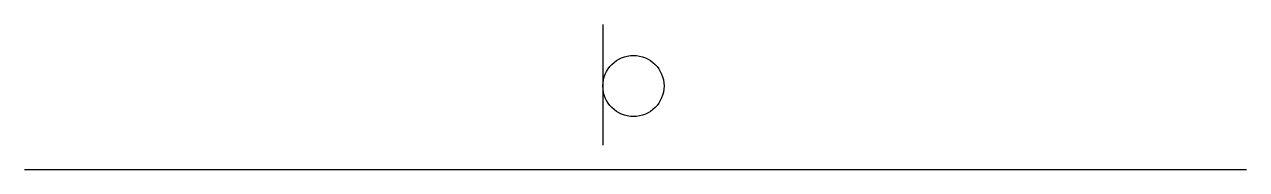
# Model space of a CAD drawing. Header units: metres. Extents: x 9.5 to 39.5, y 15.3 to 18.9.
import ezdxf

# ---------------------------------------------------------------- set-up
doc = ezdxf.new("R2010")
doc.units = ezdxf.units.M

msp = doc.modelspace()

# ---------------------------------------------------------------- linework, layer by layer
msp.add_line((23.68, 18.86), (23.68, 15.9))
msp.add_lwpolyline([(9.48, 15.3), (39.48, 15.3)])
msp.add_circle((24.43, 17.35), 0.75)

doc.saveas('drawing.dxf')
